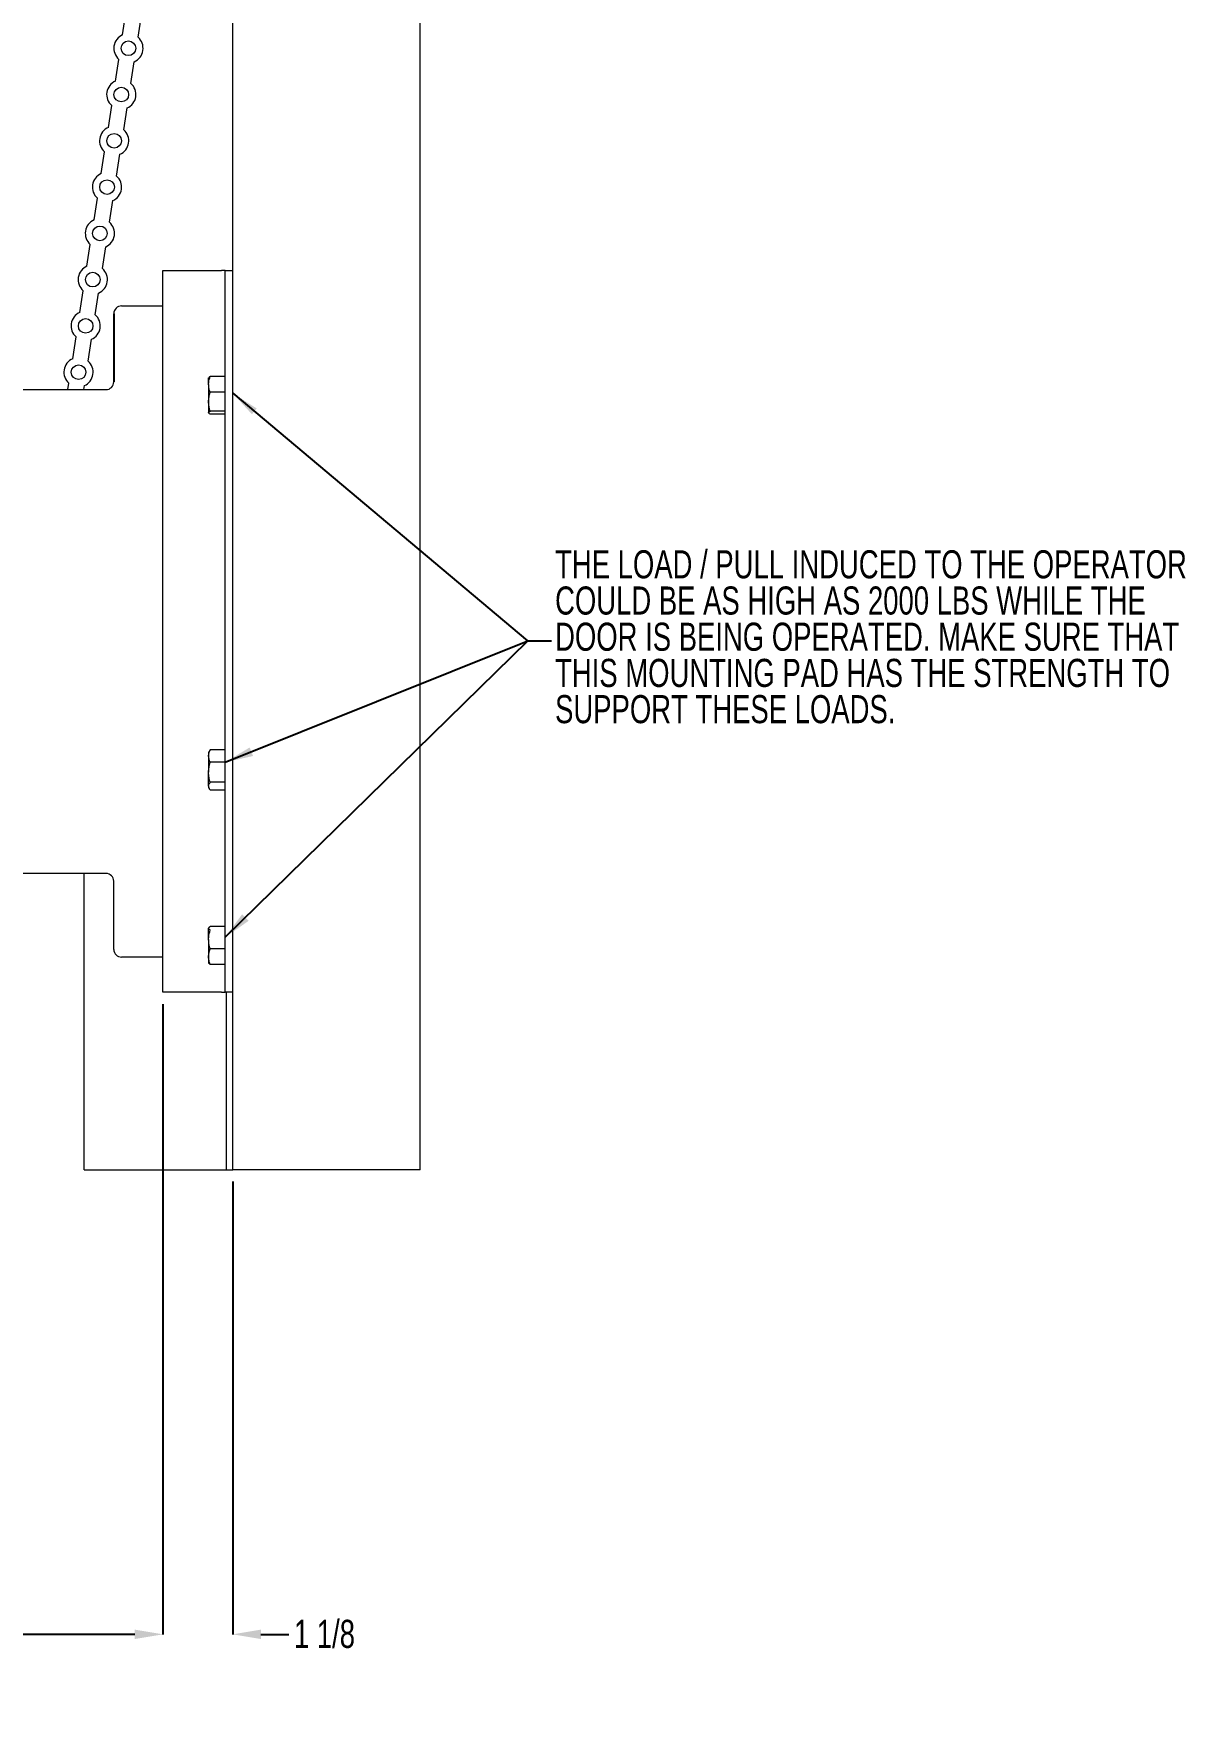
# Model space of a CAD drawing. Header units: inches. Extents: x 1.7 to 27.6, y 4.9 to 18.4.
# Drawn here: x 21.46 to 27.61, y 4.89 to 13.81 of the extents above; entities that cross this region are included whole.
import ezdxf

# ---------------------------------------------------------------- set-up
doc = ezdxf.new("R2010")
doc.units = ezdxf.units.IN
doc.header["$MEASUREMENT"] = 0
doc.header["$PDSIZE"] = -1
doc.layers.add('DIM', color=1, linetype='Continuous')
doc.styles.add('SLDTEXTSTYLE0', font='ARIAL.TTF', dxfattribs={"width": 0.7})
doc.styles.get("Standard").update_dxf_attribs({"font": 'ARIAL.TTF'})
doc.dimstyles.new('SLDDIMSTYLE0', dxfattribs={"dimtxt": 0.15, "dimasz": 0.15, "dimexe": 0, "dimexo": 0.0625, "dimgap": 0.0375, "dimtad": 0, "dimtih": 1, "dimtoh": 1, "dimdec": 0, "dimlfac": 3, "dimrnd": 1e-09, "dimzin": 12, "dimdsep": 46, "dimtxsty": 'SLDTEXTSTYLE0', "dimsah": 1, "dimcen": 0.09, "dimadec": 0, "dimazin": 0, "dimtfac": 1, "dimtdec": 0, "dimtofl": 0, "dimtmove": 0, "dimatfit": 3, "dimfxl": 0, "dimtolj": 1, "dimtzin": 12, "dimarcsym": 0})
doc.dimstyles.new('SLDDIMSTYLE1', dxfattribs={"dimtxt": 0.15, "dimasz": 0.15, "dimexe": 0, "dimexo": 0.0625, "dimgap": 0.0375, "dimtad": 0, "dimtih": 1, "dimtoh": 1, "dimdec": 0, "dimrnd": 1e-09, "dimzin": 0, "dimdsep": 46, "dimtxsty": 'Standard', "dimsah": 1, "dimcen": 0.09, "dimadec": 0, "dimazin": 0, "dimtfac": 1, "dimtdec": 0, "dimtofl": 0, "dimtmove": 0, "dimatfit": 3, "dimfxl": 0, "dimtolj": 1, "dimtzin": 0, "dimarcsym": 0})
doc.dimstyles.new('SLDDIMSTYLE2', dxfattribs={"dimtxt": 0.15, "dimasz": 0.15, "dimexe": 0, "dimexo": 0.0625, "dimgap": 0.0375, "dimtad": 0, "dimtih": 1, "dimtoh": 1, "dimdec": 0, "dimlfac": 3, "dimrnd": 1e-09, "dimzin": 12, "dimdsep": 46, "dimtxsty": 'SLDTEXTSTYLE0', "dimsah": 1, "dimcen": 0.09, "dimadec": 0, "dimazin": 0, "dimtfac": 1, "dimtdec": 0, "dimtofl": 0, "dimtmove": 0, "dimatfit": 3, "dimfxl": 0, "dimtolj": 1, "dimtzin": 12, "dimarcsym": 0})

# ---------------------------------------------------------------- blocks, each defined once
blk = doc.blocks.new('*D31')
at = {"layer": 'DEFPOINTS', "color": 0}
for p in [(22.1505, 8.69), (16.6734, 6.5243), (22.1505, 5.2615)]:
    blk.add_point(p, dxfattribs=at)
at = {"layer": 'DIM', "color": 0, "lineweight": -2}
for p, q in [((22.1505, 8.6275), (22.1505, 5.2615)), ((16.6734, 6.4618), (16.6734, 5.2615)), ((16.8234, 5.2615), (19.1411, 5.2615)), ((22.0005, 5.2615), (19.6828, 5.2615))]:
    blk.add_line(p, q, dxfattribs=at)
at = {"layer": 'DIM', "color": 0}
for points in [[(16.8234, 5.2865), (16.8234, 5.2365), (16.6734, 5.2615)], [(22.0005, 5.2865), (22.0005, 5.2365), (22.1505, 5.2615)]]:
    blk.add_solid(points, dxfattribs=at)
at = {"layer": 'DIM', "color": 0, "insert": (19.412, 5.339), "char_height": 0.15, "attachment_point": 2, "style": 'SLDTEXTSTYLE0'}
blk.add_mtext('\\A1;16 7/16', dxfattribs=at)
blk = doc.blocks.new('*D32')
at = {"layer": 'DEFPOINTS', "color": 0}
for p in [(22.1505, 8.69), (22.5238, 7.7416), (22.5238, 5.2615)]:
    blk.add_point(p, dxfattribs=at)
at = {"layer": 'DIM', "color": 0, "lineweight": -2}
for p, q in [((22.1505, 8.6275), (22.1505, 5.2615)), ((22.5238, 7.6791), (22.5238, 5.2615)), ((22.0005, 5.2615), (21.8505, 5.2615)), ((22.6738, 5.2615), (22.8238, 5.2615))]:
    blk.add_line(p, q, dxfattribs=at)
at = {"layer": 'DIM', "color": 0}
for points in [[(22.0005, 5.2865), (22.0005, 5.2365), (22.1505, 5.2615)], [(22.6738, 5.2865), (22.6738, 5.2365), (22.5238, 5.2615)]]:
    blk.add_solid(points, dxfattribs=at)
at = {"layer": 'DIM', "color": 0, "insert": (23.0133, 5.339), "char_height": 0.15, "attachment_point": 2, "style": 'SLDTEXTSTYLE0'}
blk.add_mtext('\\A1;1 1/8', dxfattribs=at)
blk = doc.blocks.new('SW_NOTE_2')
at = {"layer": 'DIM', "color": 0, "char_height": 0.15, "attachment_point": 1, "style": 'SLDTEXTSTYLE0'}
for s, insert in [('THE LOAD / PULL INDUCED TO THE OPERATOR', (0.0198, 0.4835)), ('COULD BE AS HIGH AS 2000 LBS WHILE THE', (0.0198, 0.2901)), ('DOOR IS BEING OPERATED. MAKE SURE THAT', (0.0198, 0.0968)), ('THIS MOUNTING PAD HAS THE STRENGTH TO', (0.0198, -0.0965)), ('SUPPORT THESE LOADS.', (0.0198, -0.2899))]:
    blk.add_mtext(s, dxfattribs=dict(at, insert=insert))

msp = doc.modelspace()

# ---------------------------------------------------------------- linework, layer by layer
at = {"color": 7, "linetype": 'Continuous', "lineweight": 15}
for p, q in [((22.523844, 7.741591), (22.523844, 18.408258)), ((23.523844, 7.741591), (23.523844, 18.408258)), ((21.935293, 13.802842), (21.953223, 13.919197)), ((22.017654, 13.79015), (22.035584, 13.906506)), ((21.897219, 13.555758), (21.915149, 13.672113)), ((21.97958, 13.543067), (21.99751, 13.659422)), ((21.859145, 13.308674), (21.877074, 13.42503)), ((21.941506, 13.295983), (21.959436, 13.412338)), ((21.82107, 13.061591), (21.839, 13.177946)), ((21.903432, 13.048899), (21.921361, 13.165255)), ((21.782996, 12.814507), (21.800926, 12.930862)), ((21.865357, 12.801815), (21.883287, 12.918171)), ((21.744922, 12.567423), (21.762852, 12.683779)), ((21.827283, 12.554732), (21.845213, 12.671087)), ((22.150511, 12.544125), (22.210511, 12.544125)), ((22.150511, 8.689958), (22.150511, 12.544125)), ((22.210511, 12.544125), (22.463844, 12.544125)), ((22.483844, 12.544125), (22.463844, 12.544125)), ((22.483844, 12.544125), (22.523844, 12.544125)), ((22.483844, 12.460792), (22.483844, 12.544125)), ((21.706848, 12.320339), (21.724777, 12.436695)), ((21.789209, 12.307648), (21.807139, 12.424004)), ((22.483844, 8.773292), (22.483844, 12.460792)), ((21.929844, 12.355459), (22.150511, 12.355459)), ((21.668773, 12.073256), (21.686703, 12.189611)), ((21.751135, 12.060564), (21.769064, 12.17692)), ((22.394511, 11.93636), (22.394511, 11.971095)), ((22.483844, 11.978408), (22.402877, 11.978408)), ((20.389511, 11.908292), (21.846511, 11.908292)), ((21.643353, 11.908292), (21.648629, 11.942528)), ((21.72767, 11.908292), (21.73099, 11.929836)), ((22.394511, 11.93636), (22.394511, 11.843837)), ((22.483844, 11.894312), (22.402877, 11.894312)), ((22.394511, 11.843837), (22.394511, 11.784936)), ((22.483844, 11.793363), (22.402877, 11.793363)), ((22.483844, 11.77651), (22.402877, 11.77651)), ((22.394511, 9.971126), (22.394511, 9.951718)), ((22.394511, 9.951718), (22.394511, 9.865149)), ((22.483844, 9.984678), (22.402877, 9.984678)), ((22.483844, 9.918758), (22.402877, 9.918758)), ((22.394511, 9.79089), (22.394511, 9.865149)), ((22.483844, 9.811539), (22.402877, 9.811539)), ((22.394511, 9.79089), (22.394511, 9.783792)), ((22.483844, 9.77024), (22.402877, 9.77024)), ((21.846511, 9.324959), (20.431177, 9.324959)), ((21.730511, 7.741591), (21.730511, 9.324959)), ((21.888177, 8.919459), (21.888177, 9.283292)), ((22.394511, 9.033625), (22.394511, 9.032231)), ((22.394511, 8.97215), (22.394511, 9.032231)), ((22.483844, 9.041527), (22.402877, 9.041527)), ((22.394511, 8.97215), (22.394511, 8.879878)), ((22.483844, 8.921366), (22.402877, 8.921366)), ((22.150511, 8.877792), (21.929844, 8.877792)), ((22.394511, 8.879878), (22.394511, 8.846292)), ((22.483844, 8.83839), (22.402877, 8.83839)), ((22.483844, 8.689958), (22.483844, 8.773292)), ((22.210511, 8.689958), (22.150511, 8.689958)), ((22.463844, 8.689958), (22.210511, 8.689958)), ((22.463844, 8.689958), (22.483844, 8.689958)), ((22.523844, 8.689958), (22.483844, 8.689958)), ((22.490844, 7.741591), (22.490844, 8.689958)), ((21.730511, 7.741591), (22.457844, 7.741591)), ((22.457844, 7.741591), (22.490844, 7.741591)), ((22.490844, 7.741591), (22.523844, 7.741591)), ((23.523844, 7.741591), (22.523844, 7.741591))]:
    msp.add_line(p, q, dxfattribs=at)
msp.add_line((21.888177, 12.313792), (21.888177, 11.949959))
for centre in [(21.966401, 13.731132), (21.928327, 13.484048), (21.890253, 13.236964), (21.852179, 12.989881), (21.814105, 12.742797), (21.77603, 12.495713), (21.737956, 12.24863), (21.699882, 12.001546)]:
    msp.add_circle(centre, 0.039, dxfattribs=at)
for centre, radius, start, end in [((21.966401, 13.731132), 0.078167, 113.4516393, 229.028242), ((21.966401, 13.731132), 0.078167, 293.4516393, 49.028242), ((21.928327, 13.484048), 0.078167, 113.4516393, 229.028242), ((21.928327, 13.484048), 0.078167, 293.4516393, 49.028242), ((21.890253, 13.236964), 0.078167, 113.4516393, 229.028242), ((21.890253, 13.236964), 0.078167, 293.4516393, 49.028242), ((21.852179, 12.989881), 0.078167, 113.4516393, 229.028242), ((21.852179, 12.989881), 0.078167, 293.4516393, 49.028242), ((21.814105, 12.742797), 0.078167, 113.4516393, 229.028242), ((21.814105, 12.742797), 0.078167, 293.4516393, 49.028242), ((21.77603, 12.495713), 0.078167, 113.4516393, 229.028242), ((21.77603, 12.495713), 0.078167, 293.4516393, 49.028242), ((21.737956, 12.24863), 0.078167, 113.4516393, 229.028242), ((21.929844, 12.313792), 0.041667, 90, 180), ((21.737956, 12.24863), 0.078167, 293.4516393, 49.028242), ((21.699882, 12.001546), 0.078167, 113.4516393, 229.028242), ((21.699882, 12.001546), 0.078167, 293.4516393, 49.028242), ((21.846511, 11.949959), 0.041667, 270, 0), ((21.846511, 9.283292), 0.041667, 0, 90), ((21.929844, 8.919459), 0.041667, 180, 270)]:
    msp.add_arc(centre, radius, start, end, dxfattribs=at)
for points, knots in [([(22.394511, 11.93636), (22.394607, 11.939727), (22.395014, 11.953955), (22.399473, 11.967822), (22.402877, 11.978408)], [0, 0, 0, 0, 0.23662544, 1, 1, 1, 1]), ([(22.402877, 11.978408), (22.400539, 11.97704), (22.395819, 11.974277), (22.39495, 11.971422), (22.394511, 11.969981)], [0, 0, 0, 0, 0.49545527, 1, 1, 1, 1]), ([(22.402877, 11.894312), (22.401806, 11.897284), (22.396876, 11.910978), (22.395549, 11.925214), (22.394511, 11.93636)], [0, 0, 0, 0, 0.21707793, 1, 1, 1, 1]), ([(22.394511, 11.843837), (22.394519, 11.845034), (22.394638, 11.862079), (22.398907, 11.878782), (22.402877, 11.894312)], [0, 0, 0, 0, 0.0702172, 1, 1, 1, 1]), ([(22.402877, 11.793363), (22.400539, 11.80156), (22.395819, 11.818105), (22.39495, 11.835208), (22.394511, 11.843837)], [0, 0, 0, 0, 0.49545645, 1, 1, 1, 1]), ([(22.394511, 11.784936), (22.394519, 11.785136), (22.394638, 11.787982), (22.398907, 11.79077), (22.402877, 11.793363)], [0, 0, 0, 0, 0.07021679, 1, 1, 1, 1]), ([(22.402877, 11.77651), (22.400539, 11.777878), (22.395819, 11.78064), (22.39495, 11.783496), (22.394511, 11.784936)], [0, 0, 0, 0, 0.49545472, 1, 1, 1, 1]), ([(22.394511, 9.951718), (22.394519, 9.9525), (22.394638, 9.963629), (22.398907, 9.974536), (22.402877, 9.984678)], [0, 0, 0, 0, 0.07022208, 1, 1, 1, 1]), ([(22.402877, 9.918758), (22.400539, 9.924111), (22.395819, 9.934915), (22.39495, 9.946083), (22.394511, 9.951718)], [0, 0, 0, 0, 0.49546019, 1, 1, 1, 1]), ([(22.394511, 9.865149), (22.394519, 9.86642), (22.394638, 9.884524), (22.398907, 9.902264), (22.402877, 9.918758)], [0, 0, 0, 0, 0.07021823, 1, 1, 1, 1]), ([(22.402877, 9.811539), (22.400539, 9.820246), (22.395819, 9.837819), (22.39495, 9.855984), (22.394511, 9.865149)], [0, 0, 0, 0, 0.49546131, 1, 1, 1, 1]), ([(22.394511, 9.79089), (22.394607, 9.792543), (22.395014, 9.799531), (22.399473, 9.806341), (22.402877, 9.811539)], [0, 0, 0, 0, 0.23662776, 1, 1, 1, 1]), ([(22.402877, 9.77024), (22.401806, 9.7717), (22.396876, 9.778424), (22.395549, 9.785416), (22.394511, 9.79089)], [0, 0, 0, 0, 0.21707515, 1, 1, 1, 1]), ([(22.394511, 9.032231), (22.394503, 9.032452), (22.394471, 9.033396), (22.395685, 9.034321), (22.396616, 9.035029)], [0, 0, 0, 0, 0.233782955, 1, 1, 1, 1]), ([(22.402877, 9.022935), (22.400539, 9.024445), (22.395819, 9.027492), (22.39495, 9.030642), (22.394511, 9.032231)], [0, 0, 0, 0, 0.4954577, 1, 1, 1, 1]), ([(22.394511, 8.97215), (22.394607, 8.976217), (22.395014, 8.993401), (22.399473, 9.01015), (22.402877, 9.022935)], [0, 0, 0, 0, 0.23662098, 1, 1, 1, 1]), ([(22.402877, 8.921366), (22.401806, 8.924956), (22.396876, 8.941495), (22.395549, 8.958689), (22.394511, 8.97215)], [0, 0, 0, 0, 0.21708479, 1, 1, 1, 1]), ([(22.394511, 8.879878), (22.394519, 8.880862), (22.394638, 8.894872), (22.398907, 8.908601), (22.402877, 8.921366)], [0, 0, 0, 0, 0.0702155, 1, 1, 1, 1]), ([(22.402877, 8.83839), (22.400539, 8.845128), (22.395819, 8.858727), (22.39495, 8.872785), (22.394511, 8.879878)], [0, 0, 0, 0, 0.49545817, 1, 1, 1, 1])]:
    msp.add_open_spline(points, degree=3, knots=knots, dxfattribs=at)
for points in [[(22.398945, 9.978805), (22.394511, 9.971126)], [(22.402877, 9.984678), (22.399833, 9.978591)], [(22.394511, 9.783792), (22.398945, 9.776112)], [(22.395645, 9.03559), (22.394511, 9.033625)], [(22.399803, 9.038337), (22.402877, 9.041527)], [(22.394511, 8.846292), (22.395645, 8.844327)], [(22.396616, 8.844888), (22.402877, 8.83839)]]:
    msp.add_open_spline(points, degree=1, dxfattribs=at)
at = {"layer": 'DIM'}
msp.add_line((22.523844, 11.888709), (24.098321, 10.567486), dxfattribs=at)
msp.add_solid([(22.523844, 11.888709), (22.625892, 11.776967), (22.651604, 11.807608)], dxfattribs=at)

# ---------------------------------------------------------------- block references
msp.add_blockref('SW_NOTE_2', (24.225109, 10.567073), dxfattribs=at)

# ---------------------------------------------------------------- dimensions: what is measured, and where the dimension line sits
dim = msp.add_linear_dim(base=(22.150511, 5.261459), p1=(16.673435, 6.524334), p2=(22.150511, 8.689959), angle=0, dimstyle='SLDDIMSTYLE0', override={"dimdec": 4, "dimlunit": 5, "dimfrac": 2}, dxfattribs=at)
dim.commit()
dim.dimension.update_dxf_attribs({"geometry": '*D31', "text_midpoint": (19.411973, 5.261459)})
dim = msp.add_linear_dim(base=(22.523844, 5.261459), p1=(22.150511, 8.689959), p2=(22.523844, 7.741592), dimstyle='SLDDIMSTYLE2', override={"dimdec": 4, "dimlunit": 5, "dimfrac": 2}, dxfattribs=at)
dim.commit()
dim.dimension.update_dxf_attribs({"geometry": '*D32', "text_midpoint": (23.013258, 5.261459)})

# ---------------------------------------------------------------- leaders
for points in [[(22.483844, 8.984263), (24.100109, 10.567073), (24.225109, 10.567073)], [(22.483844, 9.918758), (24.100109, 10.567073), (24.225109, 10.567073)]]:
    msp.add_leader(points, dimstyle='SLDDIMSTYLE1', override={"dimscale": 1, "dimgap": 0.0375, "dimtad": 0, "dimclrd": 0}, dxfattribs=at)

doc.saveas('drawing.dxf')
